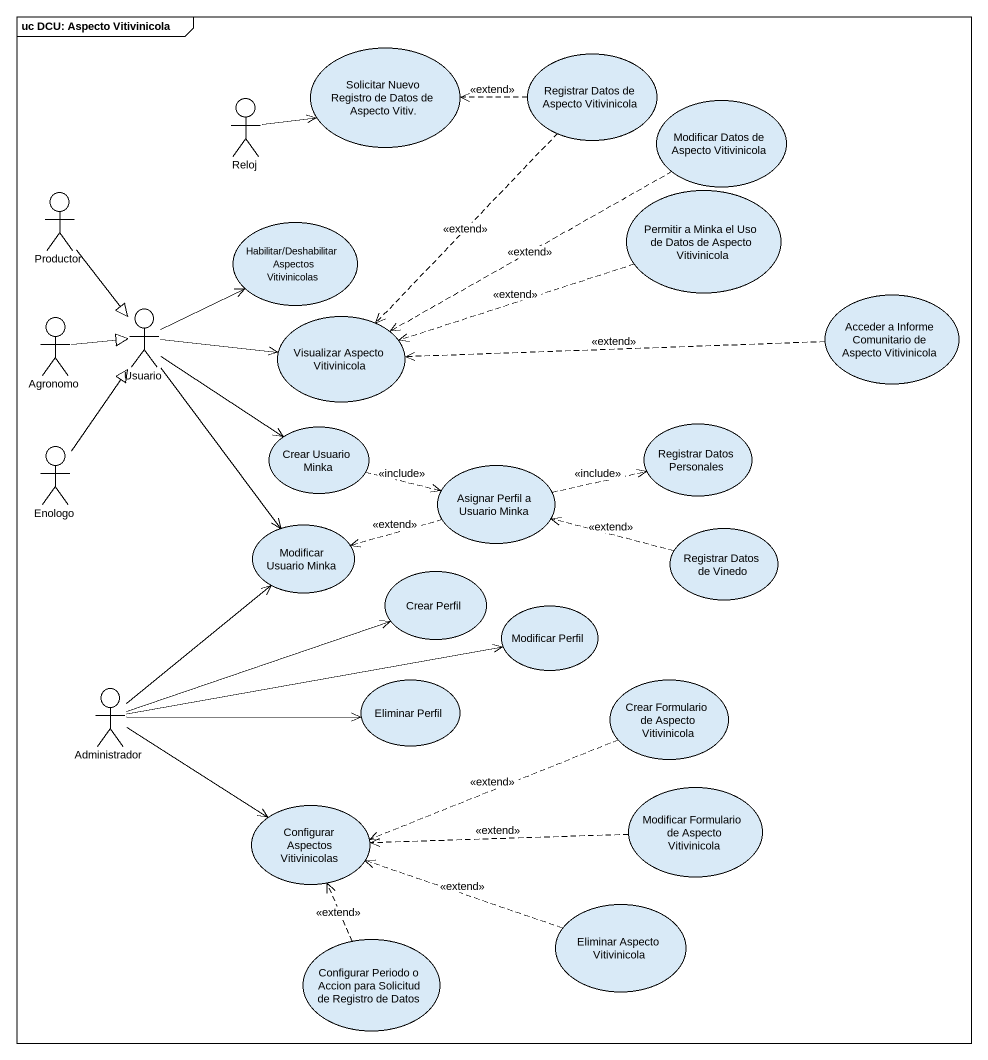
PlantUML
@startuml
mainframe uc DCU: Aspecto Vitivinicola
usecase "Solicitar Nuevo Registro de Datos de Aspecto Vitiv." as Solicitar_Nuevo_Registro_de
usecase "Registrar Datos de Aspecto Vitivinicola" as Registrar_Datos_de_Aspecto
actor Reloj
usecase "Modificar Datos de Aspecto Vitivinicola" as Modificar_Datos_de_Aspecto
actor Productor
usecase "Permitir a Minka el Uso de Datos de Aspecto Vitivinicola" as Permitir_a_Minka_el_Uso_de
usecase "Habilitar/Deshabilitar Aspectos Vitivinicolas" as Habilitar_Deshabilitar
actor Agronomo
actor Usuario
usecase "Visualizar Aspecto Vitivinicola" as Visualizar_Aspecto
usecase "Acceder a Informe Comunitario de Aspecto Vitivinicola" as Acceder_a_Informe
usecase "Crear Usuario Minka" as Crear_Usuario_Minka
usecase "Registrar Datos Personales" as Registrar_Datos_Personales
actor Enologo
usecase "Asignar Perfil a Usuario Minka" as Asignar_Perfil_a_Usuario
usecase "Modificar Usuario Minka" as Modificar_Usuario_Minka
usecase "Registrar Datos de Vinedo" as Registrar_Datos_de_Vinedo
usecase "Crear Perfil" as Crear_Perfil
usecase "Modificar Perfil" as Modificar_Perfil
actor Administrador
usecase "Eliminar Perfil" as Eliminar_Perfil
usecase "Crear Formulario de Aspecto Vitivinicola" as Crear_Formulario_de_Aspecto
usecase "Modificar Formulario de Aspecto Vitivinicola" as Modificar_Formulario_de
usecase "Configurar Aspectos Vitivinicolas" as Configurar_Aspectos
usecase "Configurar Periodo o Accion para Solicitud de Registro de Datos" as Configurar_Periodo_o_Accion
usecase "Eliminar Aspecto Vitivinicola" as Eliminar_Aspecto
Registrar_Datos_de_Aspecto .left.> Solicitar_Nuevo_Registro_de : <<extend>>
Registrar_Datos_de_Aspecto ..> Visualizar_Aspecto : <<extend>>
Reloj -right-> Solicitar_Nuevo_Registro_de
Modificar_Datos_de_Aspecto .left.> Visualizar_Aspecto : <<extend>>
Productor --|> Usuario
Permitir_a_Minka_el_Uso_de .left.> Visualizar_Aspecto : <<extend>>
Agronomo -right-|> Usuario
Usuario -up-> Habilitar_Deshabilitar
Usuario -right-> Visualizar_Aspecto
Usuario --> Crear_Usuario_Minka
Usuario --> Modificar_Usuario_Minka
Acceder_a_Informe .left.> Visualizar_Aspecto : <<extend>>
Crear_Usuario_Minka .right.> Asignar_Perfil_a_Usuario : <<include>>
Enologo -up-|> Usuario
Asignar_Perfil_a_Usuario .right.> Registrar_Datos_Personales : <<include>>
Asignar_Perfil_a_Usuario .left.> Modificar_Usuario_Minka : <<extend>>
Registrar_Datos_de_Vinedo .left.> Asignar_Perfil_a_Usuario : <<extend>>
Administrador -up-> Modificar_Usuario_Minka
Administrador -right-> Crear_Perfil
Administrador -right-> Modificar_Perfil
Administrador -right-> Eliminar_Perfil
Administrador -right-> Configurar_Aspectos
Crear_Formulario_de_Aspecto .left.> Configurar_Aspectos : <<extend>>
Modificar_Formulario_de .left.> Configurar_Aspectos : <<extend>>
Configurar_Periodo_o_Accion .up.> Configurar_Aspectos : <<extend>>
Eliminar_Aspecto .left.> Configurar_Aspectos : <<extend>>
@enduml
